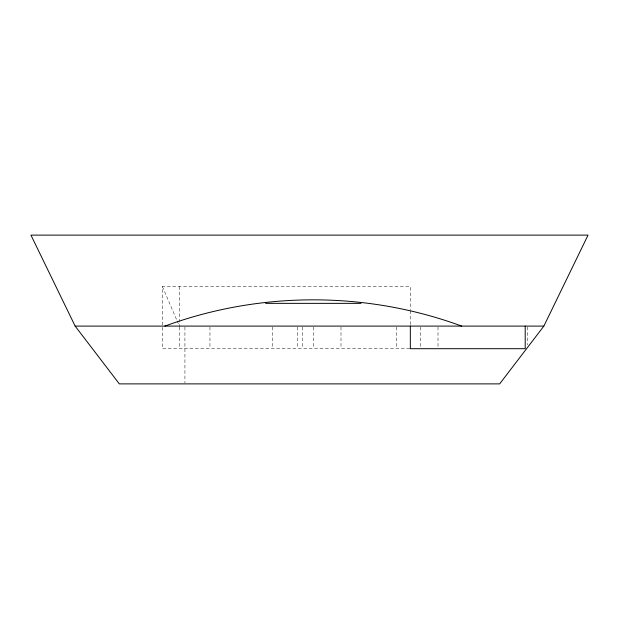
<?xml version="1.0" encoding="UTF-8"?>
<svg xmlns="http://www.w3.org/2000/svg" width="619" height="619" viewBox="0 0 619 619"><rect width="100%" height="100%" fill="white"/><g stroke="black" fill="none" stroke-linecap="round" stroke-linejoin="round"><path stroke-width="0.46" stroke-dasharray="3.1 2.32" d="M409.786 348.698L162.41 348.698L162.41 286.551L410.327 286.551L410.327 309.701M162.41 286.551L176.725 319.946M177.104 320.828L178.984 325.223M527.45 327.041L527.45 344.93M438.004 327.041L438.004 347.754M420.758 327.041L420.758 347.754M410.327 310.668L410.327 325.137M396.408 327.041L396.408 348.698M340.992 327.041L340.992 348.698M313.245 327.041L313.245 348.698M302.544 327.041L302.544 348.698M297.368 327.041L297.368 348.698M272.561 327.041L272.561 348.698M209.949 327.041L209.949 348.698M184.926 327.064L184.926 382.913M179.363 286.551L179.363 326.708M179.363 327.041L179.363 348.698"/><path stroke-width="0.93" d="M543.861 326.097L588.05 235.119L30.95 235.119L75.139 326.097L119.335 383.881L499.665 383.881L543.861 326.097L75.139 326.097M265.566 303.356L361.039 303.356M525.206 326.097L525.206 348.698L410.327 348.698L410.327 326.097M164.917 326.097A400.586 369.056 0 0 1 461.697 326.097"/></g></svg>
